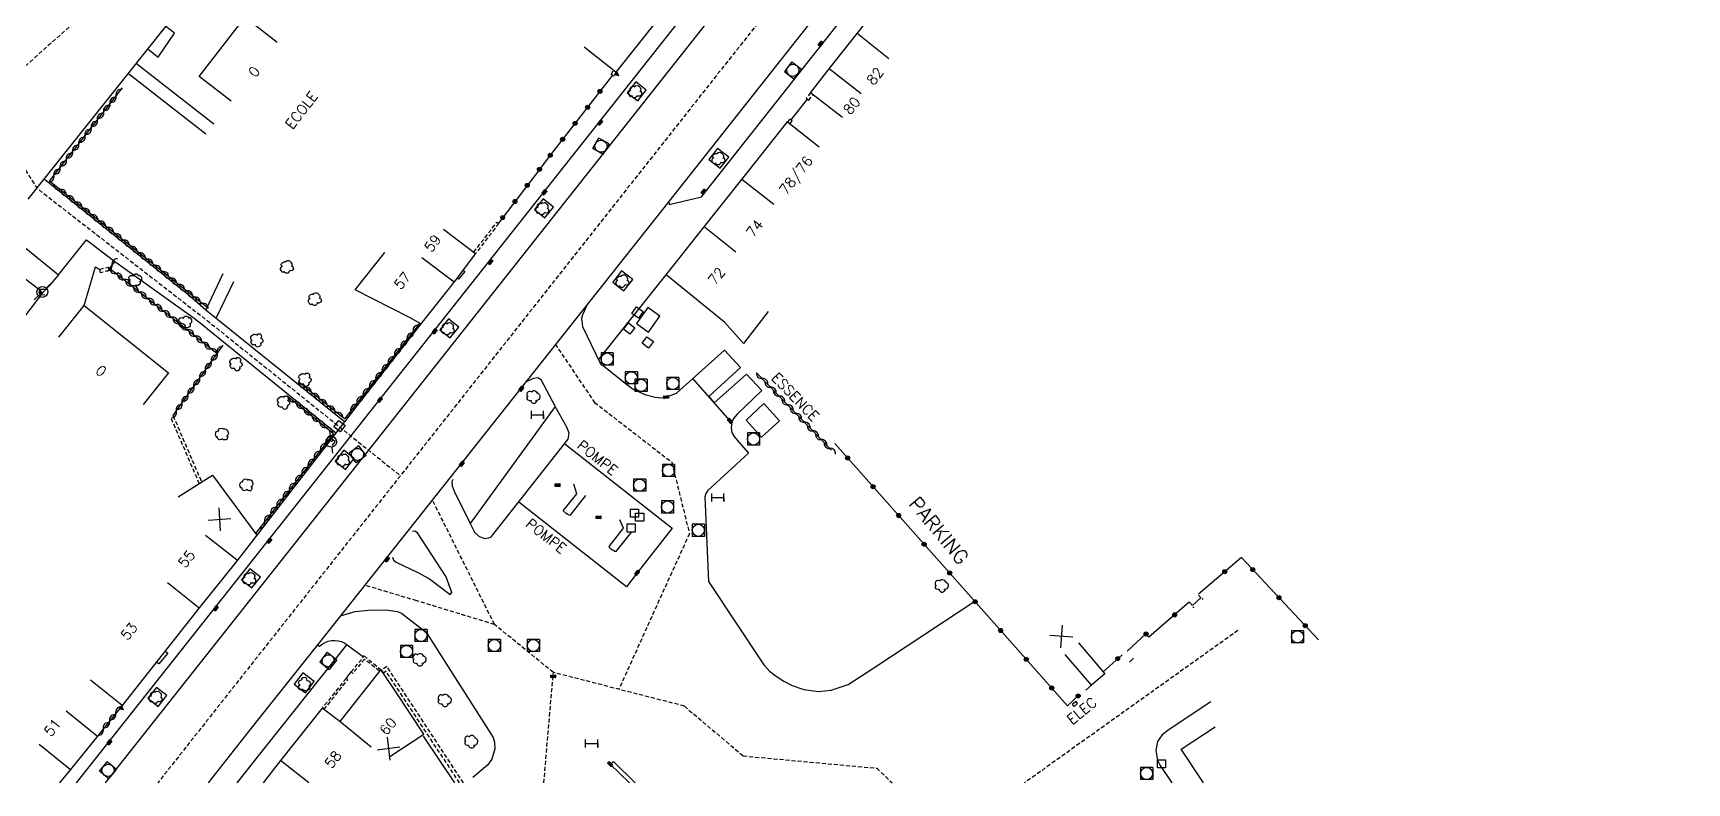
# Model space of a CAD drawing. Header units: millimetres. Extents: x 107999 to 109001, y 146999 to 148001.
# Drawn here: x 108795.6 to 109000, y 147000 to 147092.6 of the extents above; entities that cross this region are included whole.
import ezdxf
from ezdxf.enums import TextEntityAlignment as Align

# ---------------------------------------------------------------- set-up
doc = ezdxf.new("R2010")
doc.units = ezdxf.units.MM
doc.linetypes.add('DASHED', pattern=[0.75, 0.5, -0.25])
doc.layers.get('0').update_dxf_attribs({"linetype": 'CONTINUOUS'})
for name, color, linetype in [('W0001', 6, 'DASHED'), ('W0008', 7, 'CONTINUOUS'), ('W0100', 7, 'CONTINUOUS'), ('W0105', 7, 'CONTINUOUS'), ('W0112', 1, 'DASHED'), ('W0300', 7, 'CONTINUOUS'), ('W0310', 3, 'CONTINUOUS'), ('W0322', 7, 'CONTINUOUS'), ('W0334', 7, 'CONTINUOUS'), ('W0400', 7, 'CONTINUOUS'), ('W0420', 7, 'CONTINUOUS'), ('W0471', 7, 'CONTINUOUS'), ('W0851', 7, 'CONTINUOUS'), ('W0984', 7, 'CONTINUOUS'), ('W0989', 7, 'CONTINUOUS'), ('W0991', 7, 'CONTINUOUS'), ('W1102', 7, 'CONTINUOUS'), ('W1474', 7, 'CONTINUOUS')]:
    doc.layers.add(name, color=color, linetype=linetype)
doc.styles.get("Standard").update_dxf_attribs({"font": 'romans.shx', "width": 0.85})

# ---------------------------------------------------------------- blocks, each defined once
blk = doc.blocks.new('t310o')
at = {"color": 0, "linetype": 'Continuous'}
for centre, start, end in [((-0.5, 0.38), 216.8699, 323.1304), ((0.5, -0.37), 36.8699, 143.1303)]:
    blk.add_arc(centre, 0.625, start, end, dxfattribs=at)
blk = doc.blocks.new('T471')
for p, q in [((-0.333334, 0.333334), (-0.333334, -0.333334)), ((-0.333334, 0.333334), (0.333334, 0.333334)), ((-0.333334, 0), (0, 0)), ((0.500001, 0.500001), (1.000002, 1.000002)), ((-0.500001, -0.500001), (-1.000002, -1.000002)), ((-0.333334, -0.333334), (0.333334, -0.333334))]:
    blk.add_line(p, q)
blk.add_ellipse((0, 0), major_axis=(0.471405, 0.471405), ratio=1, start_param=5.4977871438, end_param=11.780972451)
blk = doc.blocks.new('T420')
for p, q in [((0.75, 0.75), (-0.75, 0.75)), ((-0.75, 0.75), (-0.75, -0.75)), ((0.75, 0.75), (0.75, -0.75)), ((0.75, -0.75), (-0.75, -0.75))]:
    blk.add_line(p, q)
blk.add_ellipse((0, 0), major_axis=(-0.53, 0.53), ratio=1, start_param=3.926991, end_param=10.210176)
blk = doc.blocks.new('T300')
for p, q in [((-0.8, 0.51), (-0.86, 0.34)), ((-0.86, 0.34), (-0.86, 0.17)), ((-0.86, 0.17), (-0.74, 0.06)), ((-0.69, 0.63), (-0.8, 0.51)), ((-0.8, -0.06), (-0.74, 0.06)), ((-0.74, 0.06), (-0.69, 0.11)), ((-0.57, 0.69), (-0.69, 0.63)), ((-0.46, 0.69), (-0.57, 0.69)), ((-0.29, 0.63), (-0.46, 0.69)), ((-0.29, 0.63), (-0.17, 0.74)), ((-0.23, 0.57), (-0.29, 0.63)), ((-0.17, 0.74), (-0.06, 0.8)), ((-0.06, 0.8), (0.06, 0.8)), ((0.06, 0.8), (0.23, 0.74)), ((0.23, 0.74), (0.34, 0.63)), ((0.34, 0.63), (0.4, 0.51)), ((0.46, 0.46), (0.34, 0.46)), ((0.4, 0.51), (0.4, 0.46)), ((0.57, 0.4), (0.46, 0.46)), ((0.57, 0.4), (0.69, 0.29)), ((0.69, 0.29), (0.74, 0.17)), ((0.74, 0.06), (0.69, -0.17)), ((0.74, 0.17), (0.74, 0.06)), ((-0.8, -0.17), (-0.8, -0.06)), ((-0.8, -0.23), (-0.8, -0.17)), ((-0.74, -0.34), (-0.8, -0.23)), ((-0.69, -0.4), (-0.74, -0.34)), ((-0.51, -0.46), (-0.69, -0.4)), ((-0.4, -0.46), (-0.51, -0.46)), ((-0.4, -0.46), (-0.34, -0.46)), ((-0.34, -0.46), (-0.34, -0.4)), ((-0.34, -0.51), (-0.34, -0.46)), ((-0.29, -0.63), (-0.34, -0.51)), ((-0.17, -0.74), (-0.29, -0.63)), ((-0.06, -0.8), (-0.17, -0.74)), ((0.06, -0.8), (-0.06, -0.8)), ((0.17, -0.74), (0.06, -0.8)), ((0.23, -0.69), (0.17, -0.74)), ((0.29, -0.46), (0.23, -0.46)), ((0.29, -0.63), (0.23, -0.69)), ((0.46, -0.4), (0.29, -0.46)), ((0.34, -0.51), (0.29, -0.63)), ((0.34, -0.51), (0.34, -0.46)), ((0.57, -0.34), (0.46, -0.4)), ((0.63, -0.29), (0.57, -0.34)), ((0.69, -0.17), (0.63, -0.29))]:
    blk.add_line(p, q)
blk = doc.blocks.new('T400')
for p, q in [((-0.15, 0.3), (0.15, 0.3)), ((-0.15, -0.25), (-0.15, 0.3)), ((-0.15, 0.15), (0.15, 0.15)), ((-0.15, 0), (0.15, 0)), ((0.15, 0.3), (0.15, -0.25)), ((-0.15, -0.15), (0.15, -0.15)), ((-0.15, -0.25), (-0.15, -0.3)), ((-0.15, -0.3), (0.15, -0.3)), ((0.15, -0.3), (0.15, -0.25))]:
    blk.add_line(p, q)
blk = doc.blocks.new('t112o')
at = {"color": 0, "linetype": 'Continuous'}
for p, q in [((-0.5, 0.5), (0.5, 0.5)), ((-0.5, -0.5), (-0.5, 0.5)), ((0.5, 0.5), (0.5, -0.5)), ((0.5, -0.5), (-0.5, -0.5))]:
    blk.add_line(p, q, dxfattribs=at)
blk = doc.blocks.new('t322o')
at = {"color": 0, "linetype": 'Continuous'}
for radius in [0.25, 0.15]:
    blk.add_circle((0, 0), radius, dxfattribs=at)
blk = doc.blocks.new('T851')
for p, q in [((-0.25, -0.15), (0, 0.32)), ((0, 0.32), (0.25, -0.15)), ((-0.25, -0.15), (0.25, -0.15))]:
    blk.add_line(p, q)
for major_axis in [(-0.106, 0.106), (-0.0354, 0.0354), (-0.0236, 0.0236)]:
    blk.add_ellipse((0, 0), major_axis=major_axis, ratio=1, start_param=3.926991, end_param=10.210176)
blk = doc.blocks.new('t991o')
at = {"color": 0, "linetype": 'Continuous'}
for p, q in [((-1, 1), (1, -1)), ((-1, -1), (1, 1))]:
    blk.add_line(p, q, dxfattribs=at)
blk = doc.blocks.new('T1474')
at = {"color": 0, "linetype": 'Continuous', "flags": 128}
for points in [[(-0.75, -0.5), (-0.75, 0.5)], [(-0.75, 0), (0.75, 0)], [(0.75, 0), (0.75, -0.5), (0.75, 0.5)]]:
    blk.add_lwpolyline(points, dxfattribs=at)

msp = doc.modelspace()

# ---------------------------------------------------------------- linework, layer by layer
at = {"layer": 'W0001'}
for p, q in [((108944.51, 147018.83), (108918.12, 147000)), ((108858.72, 147000), (108859.9, 147013.64)), ((108876.09, 147009.48), (108859.9, 147013.64))]:
    msp.add_line(p, q, dxfattribs=at)
at = {"layer": 'W0001', "flags": 128}
msp.add_lwpolyline([(108878.58, 147216.27), (108878.3, 147207.57, -0.085265), (108871.99, 147192.42), (108854.77, 147170.69), (108822.53, 147130.02), (108816.58, 147122.6), (108815.01, 147120.62), (108819.85, 147116.71), (108803.22, 147096.13), (108789.37, 147083.9, -0.104201), (108761.08, 147105.03, -0.018873), (108759.88, 147106.71), (108756.64, 147112.11, -0.039014), (108739.52, 147147.82), (108733.78, 147165.66), (108732.13, 147171.41, -0.039677), (108727.31, 147201.29), (108726.52, 147226.54), (108726.73, 147249.12, 0.137988), (108708.25, 147258.66), (108638.56, 147275.08)], format="xyb", dxfattribs=at)
for points in [[(109000, 147239.2), (108952.71, 147179.11), (108877.98, 147084.75), (108811.01, 147000)], [(108789.37, 147083.9), (108796.09, 147073.44), (108817.65, 147056.69), (108840.99, 147037.94)]]:
    msp.add_lwpolyline(points, dxfattribs=at)
at = {"layer": 'W0001'}
for points in [[(108860.12, 147054.19), (108864.99, 147046.99), (108874.53, 147039.62), (108876.71, 147030.79), (108867.99, 147011.56)], [(108859.9, 147013.64), (108852.63, 147019.56), (108844.98, 147034.9)], [(108852.63, 147019.56), (108843.02, 147022.49), (108836.61, 147024.41)], [(108876.09, 147009.48), (108883.36, 147003.33), (108899.86, 147001.82), (108901.77, 147000)]]:
    msp.add_lwpolyline(points, dxfattribs=at)
at = {"layer": 'W0008'}
for p, q in [((108877.1, 147049.94), (108881.72, 147044.73)), ((108861.33, 147041.9), (108874.58, 147031.47)), ((108867.19, 147002.47), (108867.34, 147002.63))]:
    msp.add_line(p, q, dxfattribs=at)
msp.add_lwpolyline([(108795.01, 147072.08), (108812.16, 147093.63), (108827.86, 147113.5), (108818.57, 147121.01), (108825.45, 147129.62), (108843.75, 147152.82), (108852.08, 147163.28), (108866.92, 147182.17), (108884.61, 147204.52, 0.12719), (108893.31, 147223.15, -0.094304), (108899.68, 147238.15), (108914.53, 147257.05), (108940.83, 147290.36)], format="xyb", dxfattribs=at)
for points in [[(109000, 147246.99), (108996.98, 147243.13), (108996.57, 147243.14), (108987.88, 147232.27), (108987.96, 147231.82), (108840.17, 147045.06), (108804.49, 147000)], [(108966.2, 147187.63), (108957.07, 147176.01), (108956.69, 147175.96), (108916.51, 147125.42), (108874.17, 147071.82), (108867.07, 147062.88), (108830.77, 147017.05), (108822.23, 147006.33), (108817.23, 147000)], [(108864.12, 147059.16), (108863.52, 147057.83), (108863.39, 147057.35), (108863.49, 147056.37), (108865.7, 147051.85), (108868.96, 147049.24), (108869.78, 147048.64), (108871.2, 147047.97), (108872.47, 147047.64), (108873.21, 147047.58), (108873.82, 147047.65), (108875.12, 147048.12), (108881.04, 147053.44), (108883.02, 147051.29), (108879.1, 147047.73), (108879.79, 147046.96), (108883.76, 147050.5), (108885.65, 147048.47), (108882.62, 147045.56), (108882.17, 147045.02), (108881.97, 147044.57), (108881.89, 147043.89), (108881.97, 147043.29), (108882.23, 147042.78), (108882.61, 147042.32), (108884.03, 147040.74), (108878.99, 147036.12), (108878.74, 147035.76), (108878.63, 147035.34), (108879.07, 147024.86), (108885.93, 147014.58), (108886.63, 147013.81), (108887.44, 147013.17), (108888.37, 147012.57), (108889.4, 147012.04), (108890.85, 147011.55), (108892.65, 147011.3), (108894.25, 147011.44), (108896.34, 147012.17), (108899.52, 147014.2), (108912.01, 147022.44)], [(108860.12, 147046.54), (108858.4, 147049.8), (108857.99, 147050.03), (108857.45, 147049.97), (108856.4, 147049.49)], [(108847.47, 147037.47), (108847.36, 147037.22), (108847.39, 147036.68), (108847.66, 147036.05), (108849.63, 147032.04)], [(108874.6, 147031.46), (108870.26, 147025.93), (108868.93, 147024.2), (108855.64, 147034.68)], [(108847.16, 147023.25), (108847.36, 147023.52), (108846.67, 147025.47), (108843.12, 147030.88), (108842.78, 147031.1), (108842.48, 147031.05)], [(108840.02, 147027.9), (108840.16, 147027.51), (108840.47, 147027.28), (108843.15, 147025.97), (108844.6, 147025.22), (108847.15, 147023.26), (108847.36, 147023.55)], [(108833.59, 147020.63), (108835.39, 147021.16), (108837, 147021.35), (108839.23, 147021.38), (108840.6, 147021.17), (108841.15, 147020.98), (108843.53, 147019.11), (108844.29, 147018.42), (108852.48, 147005.61), (108852.64, 147005.05), (108852.65, 147004.22), (108852.28, 147002.93), (108851.74, 147002.19), (108849.95, 147000.65)], [(108870.03, 147000), (108867.34, 147002.63)], [(108869.29, 147000), (108866.91, 147002.32)]]:
    msp.add_lwpolyline(points, dxfattribs=at)
at = {"layer": 'W0100'}
for p, q in [((108885.93, 147046.85), (108887.83, 147044.74)), ((108887.83, 147044.74), (108885.63, 147042.69)), ((108924.5, 147010.07), (108924.06, 147009.71)), ((108924.7, 147009.81), (108924.5, 147010.07))]:
    msp.add_line(p, q, dxfattribs=at)
for points in [[(108906.38, 147145.4), (108910.35, 147142.37), (108907, 147137.97), (108902.89, 147132.72), (108898.99, 147127.77), (108893.35, 147120.63), (108888.72, 147114.71), (108884.09, 147108.77), (108880.48, 147104.03), (108876.95, 147099.62), (108872.65, 147094.1), (108867.64, 147087.78), (108863.72, 147090.88)], [(108895.63, 147082.17), (108891.68, 147085.25), (108893.99, 147088.2), (108897.46, 147092.56), (108904.06, 147100.94), (108907.16, 147104.86), (108911.58, 147110.29), (108915.46, 147107.13)], [(108820.09, 147084.19), (108816.14, 147087.25), (108821.81, 147094.56), (108825.76, 147091.5)], [(108886.45, 147058.24), (108883.4, 147054.28), (108881.11, 147056.88), (108873.83, 147062.75), (108878.55, 147068.67), (108883.21, 147074.54), (108888.85, 147081.66), (108892.77, 147078.56)], [(108846.31, 147068.4), (108850.29, 147065.38), (108847.64, 147061.88), (108843.53, 147056.72), (108842.21, 147057.44), (108835.42, 147060.92)], [(108835.42, 147060.92), (108839.08, 147065.51)], [(108798.8, 147055.06), (108801.92, 147058.97), (108812.34, 147050.64), (108809.22, 147046.73)], [(108885.93, 147046.85), (108883.74, 147044.8), (108885.63, 147042.69)], [(108813.54, 147035.32), (108817.76, 147038.01), (108823.26, 147030.58), (108820.86, 147027.51), (108816.13, 147021.62), (108806.6, 147009.58), (108802.68, 147012.69)], [(108924.8, 147017.28), (108928.07, 147013.49), (108926.43, 147012.08), (108923.16, 147015.87)], [(108843.88, 147006.02), (108840.44, 147011.25), (108838.58, 147014.01), (108833.49, 147007.57), (108831.34, 147009.24), (108826.19, 147002.75), (108824.02, 147000)], [(108799.67, 147008.92), (108803.56, 147005.78), (108800.22, 147001.64), (108798.88, 147000)], [(108924.7, 147009.81), (108924.25, 147009.44), (108924.06, 147009.71)], [(108940.26, 147000), (108937.51, 147004.17), (108941.68, 147006.92)], [(108843.82, 147005.79), (108847.68, 147000)]]:
    msp.add_lwpolyline(points, dxfattribs=at)
at = {"layer": 'W0105'}
for p, q in [((108939.94, 147022.86), (108938.88, 147021.93)), ((108931.61, 147015.41), (108931.11, 147014.93))]:
    msp.add_line(p, q, dxfattribs=at)
for points in [[(108852.26, 147030.42), (108861.73, 147042.47), (108861.86, 147043.18), (108861.57, 147043.93), (108860.14, 147046.49), (108849.63, 147032.02), (108850.15, 147030.99), (108850.74, 147030.42), (108851.42, 147030.2), (108851.91, 147030.26), (108852.28, 147030.42)], [(108863.89, 147035.5), (108861.93, 147033.03), (108861.67, 147033.15), (108861.48, 147033.27), (108861.13, 147033.62), (108862.8, 147035.72), (108862.43, 147036.91)], [(108869.54, 147031.03), (108867.59, 147028.52), (108867.24, 147028.74), (108867.13, 147028.8), (108866.94, 147028.97), (108866.78, 147029.18), (108868.57, 147031.45), (108868.11, 147032.48)], [(108941.16, 147010.01), (108936.01, 147006.61), (108935.16, 147005.95), (108934.57, 147005.1), (108934.37, 147003.99), (108934.56, 147002.81), (108934.91, 147002.13), (108936.33, 147000)]]:
    msp.add_lwpolyline(points, dxfattribs=at)
at = {"layer": 'W0112'}
msp.add_line((108838.68, 147013.89), (108838.92, 147013.57), dxfattribs=at)
for points in [[(108867.64, 147087.78), (108867.38, 147087.31), (108867.04, 147087.5), (108867.33, 147088.02)], [(108891.68, 147085.25), (108891.16, 147084.57), (108891.47, 147084.32), (108892, 147085)], [(108889.16, 147081.41), (108889.43, 147081.76), (108889.12, 147082), (108888.85, 147081.66)], [(108850.07, 147065.55), (108852.93, 147069.27), (108853.15, 147069.1), (108850.29, 147065.38)], [(108812.65, 147045.02), (108816.13, 147036.97)], [(108812.89, 147045.36), (108816.43, 147037.16)], [(108939.65, 147023.2), (108940.1, 147022.67), (108940.23, 147022.79)], [(108938.53, 147022.31), (108939.03, 147021.74), (108938.93, 147021.62)], [(108838.41, 147013.8), (108836.55, 147015.3), (108835.13, 147013.53), (108834.92, 147013.7), (108836.51, 147015.68), (108838.58, 147014.01)], [(108831.56, 147009.07), (108834.49, 147012.74), (108834.28, 147012.91), (108831.34, 147009.24)], [(108848.79, 147000), (108839.32, 147014.38), (108838.68, 147013.89)], [(108848.31, 147000), (108839.22, 147013.8), (108838.92, 147013.57)]]:
    msp.add_lwpolyline(points, dxfattribs=at)
for points in [[(108803.83, 147063.43), (108804.87, 147063.71), (108804.98, 147063.29), (108803.95, 147063.01)], [(108796.5, 147060.82), (108796.63, 147060.35), (108796.32, 147060.57)]]:
    msp.add_lwpolyline(points, close=True, dxfattribs=at)
at = {"layer": 'W0310'}
msp.add_line((108885.01, 147050.65), (108894.28, 147041.09), dxfattribs=at)
for points in [[(108817.11, 147058.7), (108797.64, 147074.32), (108806.63, 147085.84)], [(108805.67, 147064.38), (108805.06, 147063.56)], [(108843.37, 147056.76), (108834.07, 147044.97), (108828.38, 147049.52)], [(108819.07, 147054.08), (108812.89, 147045.36)], [(108826.97, 147047.84), (108832.72, 147043.17), (108823.08, 147030.82)], [(108806.6, 147009.58), (108803.56, 147005.78)]]:
    msp.add_lwpolyline(points, dxfattribs=at)
at = {"layer": 'W0310', "flags": 128}
msp.add_lwpolyline([(108804.87, 147063.71), (108815.82, 147055.04), (108818.34, 147053.05)], dxfattribs=at)
at = {"layer": 'W0322'}
for p, q in [((108927.89, 147013.77), (108930.19, 147015.83)), ((108925.73, 147011.47), (108926.43, 147012.08))]:
    msp.add_line(p, q, dxfattribs=at)
for points in [[(108867.22, 147087.4), (108859.39, 147077.37)], [(108858.19, 147075.78), (108853.1, 147069.14)], [(108796.63, 147060.35), (108793.77, 147056.58)], [(108894.7, 147041.92), (108923.44, 147009.51), (108924.88, 147010.86)], [(108954.45, 147017.68), (108944.94, 147027.84), (108939.64, 147023.3)], [(108938.48, 147022.32), (108933.51, 147017.99), (108933.11, 147018.43), (108930.82, 147016.28)]]:
    msp.add_lwpolyline(points, dxfattribs=at)
at = {"layer": 'W0334'}
for points in [[(108800.97, 147000), (108838.01, 147046.77), (108984.78, 147232.26), (108987.88, 147232.27)], [(108874.17, 147071.82), (108874.23, 147071.46), (108878.22, 147072.4), (108918.72, 147123.66), (108957.74, 147172.84), (108957.08, 147176.01)], [(108809.79, 147090.66), (108811.05, 147089.65), (108813.06, 147092.6), (108812.01, 147093.44)], [(108808.36, 147088.86), (108817.93, 147081.4)], [(108807.38, 147087.63), (108816.96, 147080.16)], [(108889.28, 147081.88), (108891.31, 147084.45)], [(108859.39, 147077.37), (108858.19, 147075.78)], [(108834.09, 147044.59), (108816.95, 147058.4), (108814.94, 147060.15), (108796.98, 147074.56)], [(108790.68, 147070.33), (108790.2, 147069.68), (108798.74, 147062.77), (108802.19, 147067.06), (108805.52, 147064.52), (108815.51, 147057.41), (108816.86, 147056.33), (108817.16, 147056.09), (108833.03, 147043.22)], [(108794.48, 147062.38), (108796.5, 147060.82)], [(108798.74, 147062.77), (108797.54, 147061.35), (108796.63, 147060.35)], [(108801.92, 147058.97), (108803.31, 147063.75), (108803.83, 147063.43)], [(108848.74, 147063.33), (108848.95, 147063.18), (108848.18, 147062.21), (108847.99, 147062.35)], [(108869.33, 147057.07), (108873.83, 147062.75)], [(108843.53, 147056.72), (108836.6, 147047.84), (108823.26, 147030.58)], [(108865.49, 147052.27), (108869.33, 147057.07)], [(108820.83, 147000), (108824.44, 147004.57), (108832.98, 147015.3), (108834.39, 147017.07)], [(108811.92, 147016.29), (108812.25, 147016.02), (108811.12, 147014.69), (108810.83, 147014.92)], [(108834.28, 147012.91), (108834.92, 147013.7)]]:
    msp.add_lwpolyline(points, dxfattribs=at)
for points in [[(108870.1, 147086.59), (108869.04, 147085.25), (108870.33, 147084.23), (108871.39, 147085.57)], [(108879.12, 147076.98), (108880.51, 147075.91), (108881.58, 147077.3), (108880.2, 147078.37)], [(108858.63, 147072.15), (108857.57, 147070.81), (108858.86, 147069.79), (108859.92, 147071.13)], [(108867.25, 147061.85), (108868.63, 147060.78), (108869.71, 147062.17), (108868.33, 147063.24)], [(108871.67, 147055.68), (108873.06, 147057.65), (108871.58, 147058.71), (108870.18, 147056.74)], [(108846.93, 147057.32), (108845.87, 147055.98), (108847.16, 147054.96), (108848.22, 147056.3)], [(108833.99, 147041.08), (108832.92, 147039.74), (108834.21, 147038.72), (108835.27, 147040.06)], [(108822.4, 147026.44), (108821.34, 147025.1), (108822.63, 147024.08), (108823.69, 147025.42)], [(108827.87, 147012.2), (108829.25, 147011.13), (108830.32, 147012.52), (108828.94, 147013.59)], [(108810.84, 147011.8), (108809.78, 147010.46), (108811.06, 147009.44), (108812.13, 147010.78)]]:
    msp.add_lwpolyline(points, close=True, dxfattribs=at)
at = {"layer": 'W0334', "flags": 128}
for points in [[(108816.95, 147058.4), (108819.11, 147062.91)], [(108818.23, 147057.41), (108820.39, 147061.92)]]:
    msp.add_lwpolyline(points, dxfattribs=at)
at = {"layer": 'W0334'}
msp.add_lwpolyline([(108830.77, 147017.05), (108831, 147016.88, -0.32811), (108834.11, 147017.27), (108836.42, 147015.57)], format="xyb", dxfattribs=at)
at = {"layer": 'W1102'}
for p, q in [((108901.37, 147089.45), (108897.46, 147092.56)), ((108897.93, 147085.13), (108893.99, 147088.2)), ((108887.13, 147071.44), (108883.21, 147074.54)), ((108882.46, 147065.55), (108878.55, 147068.67)), ((108843.65, 147064.9), (108847.64, 147061.88)), ((108816.92, 147030.6), (108820.86, 147027.51)), ((108812.23, 147024.74), (108816.13, 147021.62)), ((108837.38, 147004.42), (108833.49, 147007.57)), ((108796.33, 147004.78), (108800.22, 147001.64)), ((108829.67, 147000), (108826.19, 147002.75))]:
    msp.add_line(p, q, dxfattribs=at)
msp.add_lwpolyline([(108839.7, 147003.27), (108843.88, 147006.02)], dxfattribs=at)

# ---------------------------------------------------------------- block references
at = {"layer": 'W0112'}
for p, rotation in [((108870.29, 147058.09), 144.493055965508), ((108869.26, 147056.12), 321.1133889625646), ((108871.56, 147054.41), 52.46587240926802), ((108833.46, 147044.06), 231.746651693661)]:
    msp.add_blockref('t112o', p, dxfattribs=dict(at, rotation=rotation))
for p in [(108869.94, 147033.32), (108870.57, 147032.82), (108869.52, 147031.49), (108935.07, 147002.36)]:
    msp.add_blockref('t112o', p, dxfattribs=at)
at = {"layer": 'W0300'}
for p, rotation in [((108870.09, 147085.4), 55.4898413679524), ((108880.35, 147077.14), 62.2538929409033), ((108858.62, 147070.97), 55.4898413679524), ((108827.02, 147063.77), 64.34563883347901), ((108808.14, 147062.08), 233.44640967228), ((108868.48, 147062.01), 62.2538929409033), ((108830.47, 147059.79), 64.34563883347901), ((108814.32, 147056.87), 233.44640967228), ((108823.21, 147054.79), 141.391617488442), ((108846.92, 147056.13), 55.4898413679524), ((108820.63, 147051.85), 141.391617488442), ((108829.16, 147049.93), 141.391617488442), ((108826.52, 147047.1), 141.391617488442), ((108819.05, 147043.07), 32.4675664870764), ((108833.98, 147039.89), 55.4898413679524), ((108822.07, 147036.8), 32.4675664870764), ((108822.39, 147025.25), 55.4898413679524), ((108829.12, 147012.06), 303.354200088041), ((108810.83, 147010.61), 55.4898413679524)]:
    msp.add_blockref('T300', p, dxfattribs=dict(at, rotation=rotation))
for p in [(108857.48, 147047.66), (108907.95, 147024.33), (108843.4, 147015.2), (108846.52, 147010.18), (108849.8, 147005.08)]:
    msp.add_blockref('T300', p, dxfattribs=at)
at = {"layer": 'W0310'}
for p, rotation in [((108805.09, 147083.87), 52.05349723542135), ((108805.86, 147084.86), 52.05349723542135), ((108803.55, 147081.9), 52.05349723542135), ((108804.32, 147082.88), 52.05349723542135), ((108802.02, 147079.93), 52.05349723542135), ((108802.79, 147080.91), 52.05349723542135), ((108800.48, 147077.96), 52.05349723542135), ((108801.25, 147078.94), 52.05349723542135), ((108798.94, 147075.98), 52.05349723542135), ((108799.71, 147076.97), 52.05349723542135), ((108798.17, 147075), 52.05349723542135), ((108798.92, 147073.29), 141.2703096088047), ((108799.89, 147072.51), 141.2703096088047), ((108800.87, 147071.73), 141.2703096088047), ((108801.84, 147070.95), 141.2703096088047), ((108802.82, 147070.16), 141.2703096088047), ((108803.79, 147069.38), 141.2703096088047), ((108804.77, 147068.6), 141.2703096088047), ((108805.74, 147067.82), 141.2703096088047), ((108806.72, 147067.04), 141.2703096088047), ((108807.69, 147066.25), 141.2703096088047), ((108808.67, 147065.47), 141.2703096088047), ((108805.36, 147063.97), 47.86942989476092), ((108809.64, 147064.69), 141.2703096088047), ((108810.62, 147063.91), 141.2703096088047), ((108811.59, 147063.13), 141.2703096088047), ((108805.85, 147062.93), 321.6548474953921), ((108806.83, 147062.16), 321.6548474953921), ((108807.81, 147061.38), 321.6548474953921), ((108812.57, 147062.34), 141.2703096088047), ((108813.54, 147061.56), 141.2703096088047), ((108808.79, 147060.61), 321.6548474953921), ((108809.77, 147059.83), 321.6548474953921), ((108810.75, 147059.06), 321.6548474953921), ((108814.52, 147060.78), 141.2703096088047), ((108815.49, 147060), 141.2703096088047), ((108816.47, 147059.22), 141.2703096088047), ((108811.73, 147058.28), 321.6548474953921), ((108812.71, 147057.51), 321.6548474953921), ((108813.69, 147056.73), 321.6548474953921), ((108814.67, 147055.96), 321.6548474953921), ((108815.65, 147055.18), 321.6548474953921), ((108841.82, 147054.8), 231.746651693661), ((108842.59, 147055.78), 231.746651693661), ((108816.6, 147054.38), 321.6548474952036), ((108817.58, 147053.61), 321.6548474952036), ((108818.35, 147053.06), 234.673167323028), ((108840.27, 147052.83), 231.746651693661), ((108841.05, 147053.81), 231.746651693661), ((108816.9, 147051.02), 234.673167323028), ((108817.62, 147052.04), 234.673167323028), ((108838.73, 147050.87), 231.746651693661), ((108839.5, 147051.85), 231.746651693661), ((108815.46, 147048.98), 234.673167323028), ((108816.18, 147050), 234.673167323028), ((108829.2, 147048.86), 141.391617488442), ((108837.18, 147048.91), 231.746651693661), ((108837.95, 147049.89), 231.746651693661), ((108885.71, 147049.94), 314.1000573246713), ((108886.75, 147048.86), 314.1000573246713), ((108814.01, 147046.94), 234.673167323028), ((108814.73, 147047.96), 234.673167323028), ((108827.94, 147047.05), 320.965850606205), ((108830.18, 147048.08), 141.391617488442), ((108831.15, 147047.3), 141.391617488442), ((108835.63, 147046.94), 231.746651693661), ((108836.4, 147047.92), 231.746651693661), ((108887.79, 147047.78), 314.1000573246713), ((108888.84, 147046.7), 314.1000573246713), ((108813.29, 147045.92), 234.673167323028), ((108828.91, 147046.27), 320.965850606205), ((108829.88, 147045.48), 320.965850606205), ((108830.85, 147044.69), 320.965850606205), ((108832.13, 147046.52), 141.391617488442), ((108833.11, 147045.74), 141.391617488442), ((108834.86, 147045.96), 231.746651693661), ((108889.88, 147045.63), 314.1000573246713), ((108831.82, 147043.9), 320.965850606205), ((108890.92, 147044.55), 314.1000573246713), ((108891.97, 147043.47), 314.1000573246713), ((108831.13, 147041.13), 232.016840454496), ((108831.9, 147042.12), 232.016840454496), ((108893.01, 147042.4), 314.1000573246713), ((108894.06, 147041.32), 314.1000573246713), ((108829.59, 147039.16), 232.016840454496), ((108830.36, 147040.15), 232.016840454496), ((108828.05, 147037.19), 232.016840454496), ((108828.82, 147038.18), 232.016840454496), ((108826.51, 147035.22), 232.016840454496), ((108827.28, 147036.21), 232.016840454496), ((108824.97, 147033.25), 232.016840454496), ((108825.74, 147034.23), 232.016840454496), ((108824.21, 147032.26), 232.016840454496), ((108805.82, 147008.61), 231.342949992829), ((108804.26, 147006.65), 231.342949992829), ((108805.04, 147007.63), 231.342949992829)]:
    msp.add_blockref('t310o', p, dxfattribs=dict(at, rotation=rotation))
at = {"layer": 'W0322'}
for p, rotation in [((108865.66, 147085.41), 232.013874488684), ((108864.13, 147083.44), 232.013874488684), ((108862.59, 147081.46), 232.013874488684), ((108861.05, 147079.49), 232.013874488684), ((108859.51, 147077.52), 232.013874488684), ((108856.67, 147073.8), 232.553820229858), ((108858.19, 147075.78), 232.553820229858), ((108855.15, 147071.81), 232.553820229858), ((108853.63, 147069.83), 232.553820229858), ((108896.27, 147040.14), 311.5779475980862), ((108899.42, 147036.59), 311.5779475980862), ((108902.58, 147033.03), 311.5779475980862), ((108905.73, 147029.48), 311.5779475980862), ((108908.88, 147025.93), 311.5779475980862), ((108942.88, 147026.08), 220.5995293623383), ((108946.34, 147026.35), 133.1132541428734), ((108949.58, 147022.88), 133.1132541428734), ((108912.03, 147022.37), 311.5779475980862), ((108936.69, 147020.76), 221.0172102250949), ((108915.18, 147018.82), 311.5779475980862), ((108952.83, 147019.41), 133.1132541428734), ((108933.15, 147018.39), 132.6765894598917), ((108918.34, 147015.27), 311.5779475980862), ((108929.66, 147015.36), 41.77259627151663), ((108921.49, 147011.71), 311.5779475980862), ((108924.76, 147010.75), 43.16704886476622)]:
    msp.add_blockref('t322o', p, dxfattribs=dict(at, rotation=rotation))
at = {"layer": 'W0400'}
for p, rotation in [((108892.94, 147091.28), 142.07314629959), ((108865.7, 147081.56), 320.63277522726), ((108858.8, 147072.96), 322.943471810584), ((108878.46, 147073.02), 143.5167804627374), ((108852.11, 147064.36), 322.553820229858), ((108845.25, 147055.78), 322.809456845696), ((108838.47, 147047.3), 320.3586143335488), ((108855.94, 147048.68), 141.0227727987061), ((108873.82, 147047.65), 276.4864068022033), ((108881.72, 147044.73), 221.5588073724478), ((108848.59, 147039.42), 141.6231935410647), ((108860.43, 147036.77), 90), ((108865.51, 147032.79), 90), ((108824.79, 147029.92), 322.016840454496), ((108839.35, 147027.62), 322.9182295055799), ((108870.26, 147025.93), 141.8584136966188), ((108818.19, 147021.58), 321.930578786193), ((108859.89, 147013.17), 90), ((108805.03, 147005.02), 321.613346495557), ((108866.91, 147002.32), 45.66390991201176)]:
    msp.add_blockref('T400', p, dxfattribs=dict(at, rotation=rotation))
at = {"layer": 'W0420'}
for p, rotation in [((108889.5, 147088.01), 52.07314629959), ((108865.79, 147078.63), 240.633589412771), ((108835.7, 147040.58), 306.49600008578), ((108832.08, 147015.08), 51.5568068545815), ((108804.86, 147001.55), 231.342949992829)]:
    msp.add_blockref('T420', p, dxfattribs=dict(at, rotation=rotation))
for p in [(108866.56, 147052.35), (108869.54, 147050.04), (108870.74, 147049.1), (108874.66, 147049.34), (108884.63, 147042.48), (108874.12, 147038.59), (108870.56, 147036.78), (108874, 147034.08), (108877.82, 147031.2), (108843.54, 147018.2), (108841.74, 147016.22), (108852.61, 147016.97), (108857.42, 147016.98), (108951.87, 147018.05), (108933.23, 147001.17)]:
    msp.add_blockref('T420', p, dxfattribs=at)
at = {"layer": 'W0471'}
for p, rotation in [((108796.74, 147060.64), 359.2685289216556), ((108832.45, 147042.13), 231.746651693661)]:
    msp.add_blockref('T471', p, dxfattribs=dict(at, rotation=rotation))
at = {"layer": 'W0851'}
for p, rotation in [((108867.72, 147087.55), 231.618682040273), ((108806.5, 147009.23), 231.613346495557)]:
    msp.add_blockref('T851', p, dxfattribs=dict(at, rotation=rotation))
at = {"layer": 'W0991'}
for p, rotation in [((108818.64, 147032.55), 318.704436162299), ((108922.68, 147018.09), 220.786744508821), ((108839.52, 147004.23), 232.294159744432)]:
    msp.add_blockref('t991o', p, dxfattribs=dict(at, rotation=rotation))
at = {"layer": 'W1474'}
for p in [(108857.93, 147045.45), (108880.23, 147035.25), (108864.64, 147004.86)]:
    msp.add_blockref('T1474', p, dxfattribs=at)

# ---------------------------------------------------------------- texts
at = {"layer": 'W0984'}
for s, rotation, p in [('ECOLE', 52.183, (108828.77, 147083.09)), ('ESSENCE', 313.9525, (108889.81, 147047.68)), ('POMPE', 321.4025, (108865.36, 147040.16)), ('POMPE', 321.7473, (108859.02, 147030.5)), ('ELEC', 39.1992, (108925.22, 147008.91))]:
    msp.add_text(s, height=1.25, rotation=rotation, dxfattribs=at).set_placement(p, align=Align.MIDDLE)
at = {"layer": 'W0989'}
msp.add_text('PARKING', height=1.75, rotation=309.8567, dxfattribs=at).set_placement((108907.55, 147031.16), align=Align.MIDDLE)
at = {"layer": 'W0991'}
for s, rotation, p in [('0', 52.183, (108822.92, 147087.84)), ('82', 51.4817, (108899.65, 147087.29)), ('80', 52.0691, (108896.78, 147083.65)), ('78/76', 51.6373, (108889.95, 147075)), ('74', 51.5536, (108884.79, 147068.49)), ('59', 52.7908, (108844.98, 147066.65)), ('57', 50.0301, (108841.25, 147062.03)), ('72', 51.1349, (108880.07, 147062.59)), ('0', 321.357, (108804.01, 147050.9)), ('55', 51.2952, (108814.58, 147027.67)), ('53', 51.6131, (108807.46, 147018.72)), ('51', 51.1266, (108798, 147006.85)), ('60', 50.7885, (108839.47, 147006.99)), ('58', 51.6619, (108832.68, 147002.9))]:
    msp.add_text(s, height=1.25, rotation=rotation, dxfattribs=at).set_placement(p, align=Align.MIDDLE)

doc.saveas('drawing.dxf')
